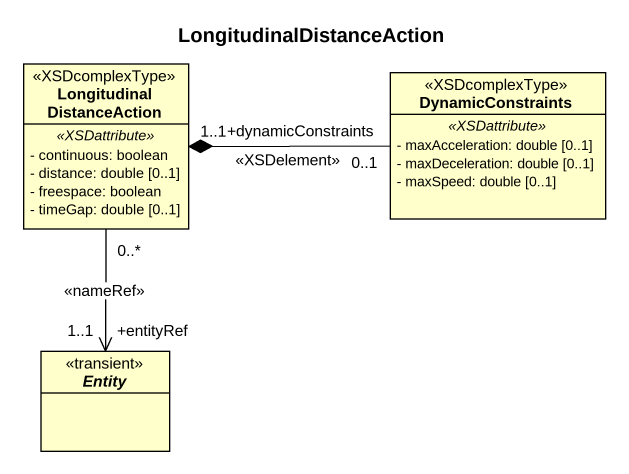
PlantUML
@startuml
title LongitudinalDistanceAction
hide circle
hide empty members
skinparam classAttributeIconSize 0
class LongitudinalDistanceAction <<XSDcomplexType>> {
  .. <<XSDattribute>> ..
  - continuous: boolean
  - distance: double [0..1]
  - freespace: boolean
  - timeGap: double [0..1]
}
class DynamicConstraints <<XSDcomplexType>> {
  .. <<XSDattribute>> ..
  - maxAcceleration: double [0..1]
  - maxDeceleration: double [0..1]
  - maxSpeed: double [0..1]
}
interface "Entity" as Entity_ <<transient>>
LongitudinalDistanceAction "1..1" *-right- "+dynamicConstraints\n0..1" DynamicConstraints : <<XSDelement>>
LongitudinalDistanceAction "0..*" --> "+entityRef\n1..1" Entity_ : <<nameRef>>
@enduml
